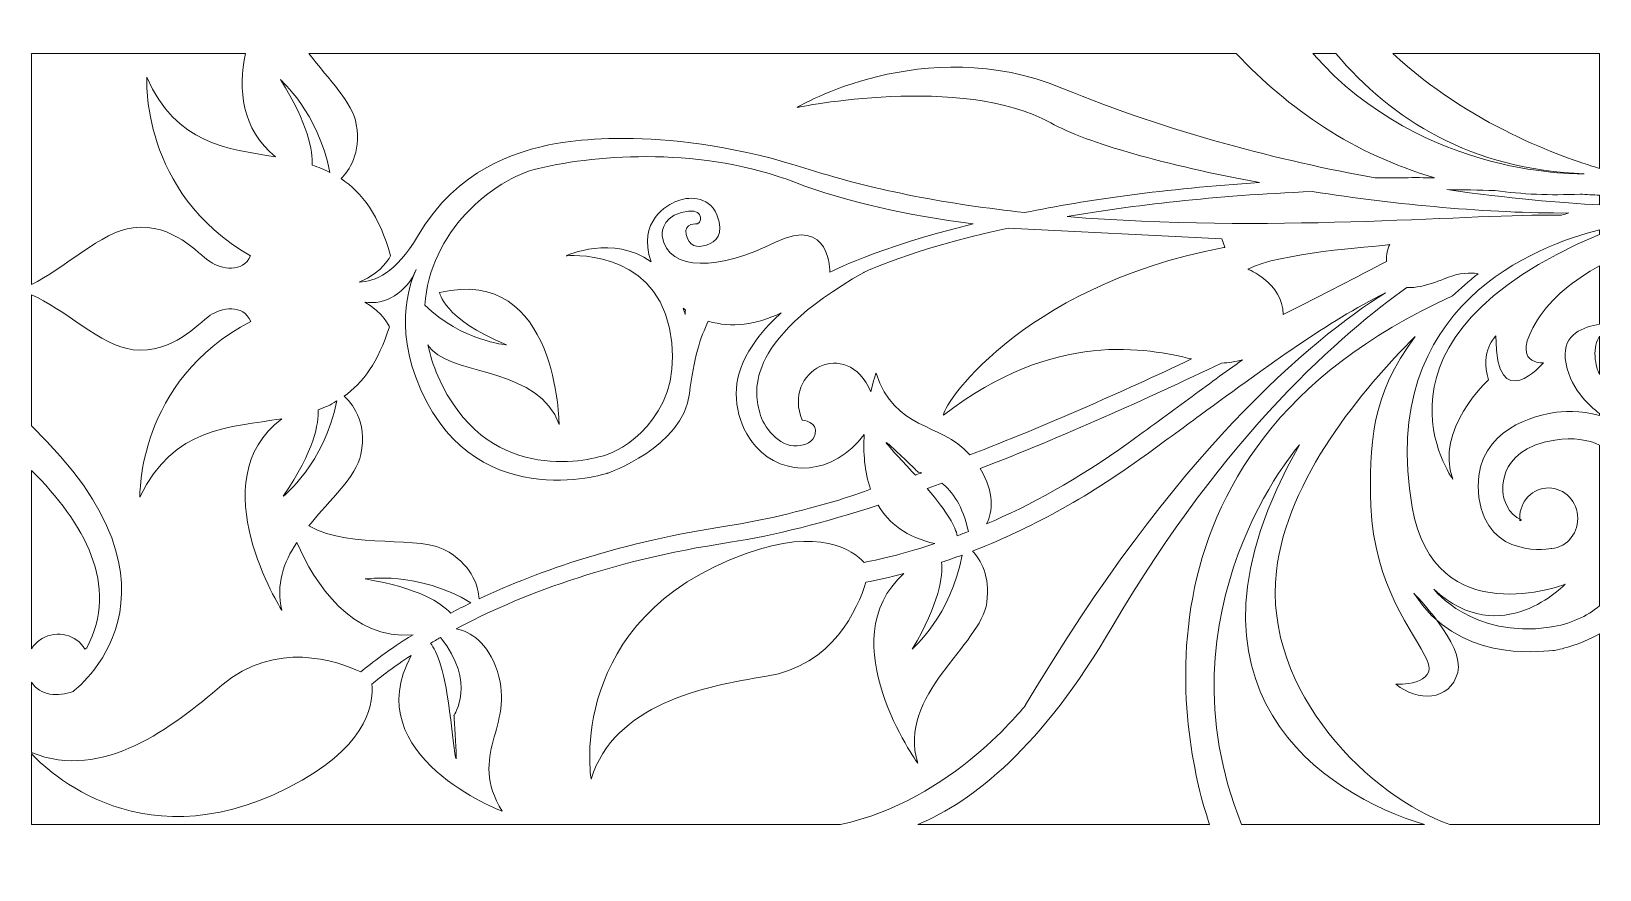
# Model space of a CAD drawing. Header units: millimetres. Extents: x -1200 to 1200, y -659 to 624.
import ezdxf

# ---------------------------------------------------------------- set-up
doc = ezdxf.new("R2010")
doc.units = ezdxf.units.MM
doc.header["$MEASUREMENT"] = 0
doc.layers.add('Layer 1', color=7, linetype='Continuous')

msp = doc.modelspace()

# ---------------------------------------------------------------- linework, layer by layer
at = {"layer": 'Layer 1', "color": 250, "lineweight": 20}
for points, knots in [([(-775.2002, 589.9713), (-775.2002, 589.9713), (643.8008, 589.9713), (643.8008, 589.9713), (723.247, 505.3896), (823.9463, 435.6455), (947.2962, 399.8487), (916.1887, 400.0582), (885.8826, 399.9393), (856.4714, 399.4764), (710.6196, 426.1556), (543.1616, 468.8127), (377.1385, 537.0065), (166.3493, 623.8729), (-28.1168, 507.5065), (-28.1168, 507.5065), (-28.1168, 507.5065), (224.5687, 559.397), (359.9307, 483.6979), (415.4734, 452.7911), (536.3999, 418.9077), (679.3738, 392.4656), (534.2297, 383.0438), (415.0463, 365.7802), (319.9107, 346.5981), (206.0267, 358.9596), (93.308, 379.5313), (-9.5472, 412.5591), (-223.2916, 481.4234), (-378.654, 457.6393), (-416.3554, 448.3061), (-453.9733, 438.5151), (-547.7625, 416.0229), (-609.2778, 309.78), (-641.9157, 254.4329), (-674.6462, 240.5841), (-698.1865, 240.0379), (-661.5835, 255.4359), (-650.3554, 280.2932), (-650.3554, 280.2932), (-650.3554, 280.2932), (-650.3554, 280.2932), (-650.3554, 280.2932), (-667.492, 342.4396), (-694.2886, 377.4093), (-726.1751, 398.4286), (-713.9615, 410.5104), (-695.4876, 436.859), (-702.771, 481.5241), (-708.1557, 514.5011), (-744.5503, 549.6275), (-775.2002, 589.9713)], [0, 0, 0, 0, 0.058823529, 0.058823529, 0.058823529, 0.117647059, 0.117647059, 0.117647059, 0.176470588, 0.176470588, 0.176470588, 0.235294118, 0.235294118, 0.235294118, 0.294117647, 0.294117647, 0.294117647, 0.352941176, 0.352941176, 0.352941176, 0.411764706, 0.411764706, 0.411764706, 0.470588235, 0.470588235, 0.470588235, 0.529411765, 0.529411765, 0.529411765, 0.588235294, 0.588235294, 0.588235294, 0.647058824, 0.647058824, 0.647058824, 0.705882353, 0.705882353, 0.705882353, 0.764705882, 0.764705882, 0.764705882, 0.823529412, 0.823529412, 0.823529412, 0.882352941, 0.882352941, 0.882352941, 0.941176471, 0.941176471, 0.941176471, 1, 1, 1, 1]), ([(-1200.051, 236.625), (-1200.051, 236.625), (-1200.051, 589.9713), (-1200.051, 589.9713), (-1200.051, 589.9713), (-872.4011, 589.9713), (-872.4011, 589.9713), (-883.6771, 535.0625), (-878.7114, 474.5438), (-826.2042, 431.6497), (-900.5635, 444.2472), (-978.1273, 450.6304), (-1023.3276, 553.7187), (-1023.3276, 553.7187), (-1033.9333, 377.5192), (-864.7801, 280.1651), (-876.1303, 253.6181), (-909.6306, 259.9768), (-926.1622, 271.0292), (-945.9551, 284.0448), (-982.1483, 330.1218), (-1044.3886, 323.3348), (-1092.1731, 318.4571), (-1151.3879, 258.6097), (-1200.051, 236.625)], [0, 0, 0, 0, 0.125, 0.125, 0.125, 0.25, 0.25, 0.25, 0.375, 0.375, 0.375, 0.5, 0.5, 0.5, 0.625, 0.625, 0.625, 0.75, 0.75, 0.75, 0.875, 0.875, 0.875, 1, 1, 1, 1]), ([(760.8883, 589.9713), (760.8883, 589.9713), (796.1317, 589.9713), (796.1317, 589.9713), (881.3317, 488.955), (1004.1029, 411.9925), (1176.2673, 406.0569), (1176.2673, 406.0569), (932.2188, 396.2293), (760.8883, 589.9713)], [0, 0, 0, 0, 0.333333333, 0.333333333, 0.333333333, 0.666666667, 0.666666667, 0.666666667, 1, 1, 1, 1]), ([(883.4592, 589.9713), (883.4592, 589.9713), (1199.949, 589.9713), (1199.949, 589.9713), (1199.949, 589.9713), (1199.949, 414.203), (1199.949, 414.203), (1141.7907, 431.1828), (1000.8924, 480.8527), (883.4592, 589.9713)], [0, 0, 0, 0, 0.333333333, 0.333333333, 0.333333333, 0.666666667, 0.666666667, 0.666666667, 1, 1, 1, 1]), ([(-770.5394, 419.0878), (-759.4791, 415.559), (-753.6175, 413.3689), (-743.2995, 407.8422), (-760.9761, 500.0735), (-818.9492, 549.9499), (-818.9492, 549.9499), (-775.7483, 481.9076), (-769.4635, 440.2607), (-770.5394, 419.0878)], [0, 0, 0, 0, 0.333333333, 0.333333333, 0.333333333, 0.666666667, 0.666666667, 0.666666667, 1, 1, 1, 1]), ([(241.2334, 329.0975), (91.1876, 292.4004), (21.9812, 255.1796), (21.9812, 255.1796), (21.9812, 255.1796), (23.5229, 343.1038), (-61.492, 301.0002), (-146.7246, 259.3574), (-224.7907, 253.8215), (-234.6357, 310.4066), (-234.6357, 310.4066), (-238.4045, 337.4287), (-205.3638, 346.5269), (-172.37, 355.6414), (-172.1462, 334.7716), (-180.4141, 329.1768), (-180.4141, 329.1768), (-202.2794, 331.5052), (-197.7713, 312.9091), (-193.9822, 294.6516), (-181.3069, 292.1288), (-166.8765, 296.7258), (-152.1317, 302.0317), (-138.6438, 312.0749), (-151.0883, 343.2045), (-164.2253, 374.6404), (-197.331, 370.1249), (-212.3666, 364.1251), (-226.2683, 358.0299), (-273.2147, 334.0138), (-251.6992, 271.0384), (-309.2422, 313.5082), (-381.5829, 280.3634), (-381.5829, 280.3634), (-381.5829, 280.3634), (-249.9398, 293.1736), (-223.6334, 169.3426), (-197.3971, 45.9217), (-285.0693, -12.3785), (-319.0517, -23.968), (-353.0219, -35.5666), (-506.2913, -68.4927), (-577.8449, 96.4307), (-584.8863, 112.5897), (-589.9466, 128.4057), (-593.3025, 143.8231), (-591.1507, 141.0928), (-588.7629, 138.3473), (-586.0954, 135.5987), (-547.7839, 96.1033), (-422.7184, 108.5197), (-392.4765, 22.3573), (-392.4765, 22.3573), (-394.3192, 266.8066), (-575.2822, 224.2757), (-575.2822, 224.2757), (-571.0049, 184.7843), (-473.1673, 144.1109), (-473.1673, 144.1109), (-541.3924, 149.6427), (-597.9693, 204.6114), (-590.5578, 316.1225), (-495.5788, 396.9068), (-423.8107, 414.1603), (-330.351, 436.1703), (-171.7873, 446.8646), (-30.7872, 392.4768), (46.2436, 362.7234), (140.1253, 342.465), (241.2334, 329.0975)], [0, 0, 0, 0, 0.043478261, 0.043478261, 0.043478261, 0.086956522, 0.086956522, 0.086956522, 0.130434783, 0.130434783, 0.130434783, 0.173913043, 0.173913043, 0.173913043, 0.217391304, 0.217391304, 0.217391304, 0.260869565, 0.260869565, 0.260869565, 0.304347826, 0.304347826, 0.304347826, 0.347826087, 0.347826087, 0.347826087, 0.391304348, 0.391304348, 0.391304348, 0.434782609, 0.434782609, 0.434782609, 0.47826087, 0.47826087, 0.47826087, 0.52173913, 0.52173913, 0.52173913, 0.565217391, 0.565217391, 0.565217391, 0.608695652, 0.608695652, 0.608695652, 0.652173913, 0.652173913, 0.652173913, 0.695652174, 0.695652174, 0.695652174, 0.739130435, 0.739130435, 0.739130435, 0.782608696, 0.782608696, 0.782608696, 0.826086957, 0.826086957, 0.826086957, 0.869565217, 0.869565217, 0.869565217, 0.913043478, 0.913043478, 0.913043478, 0.956521739, 0.956521739, 0.956521739, 1, 1, 1, 1]), ([(1152.6141, 345.8688), (1030.0036, 345.2655), (889.811, 358.4673), (760.1968, 378.6972), (608.8728, 372.4137), (484.448, 357.6443), (385.0789, 340.401), (689.9928, 315.2996), (991.3829, 343.1333), (1122.9202, 342.7143), (1122.9202, 342.7143), (1123.6005, 342.8689), (1123.6005, 342.8689), (1123.6005, 342.8689), (1123.6351, 342.7132), (1123.6351, 342.7132), (1130.053, 342.6879), (1136.0623, 342.5952), (1141.6422, 342.4233), (1145.2167, 343.6247), (1148.8768, 344.7722), (1152.6141, 345.8688)], [0, 0, 0, 0, 0.142857143, 0.142857143, 0.142857143, 0.285714286, 0.285714286, 0.285714286, 0.428571429, 0.428571429, 0.428571429, 0.571428571, 0.571428571, 0.571428571, 0.714285714, 0.714285714, 0.714285714, 0.857142857, 0.857142857, 0.857142857, 1, 1, 1, 1]), ([(1199.949, 372.9528), (1199.949, 372.9528), (1199.949, 358.1621), (1199.949, 358.1621), (1141.5792, 361.4488), (1060.7815, 368.1341), (965.9348, 381.6726), (990.0436, 381.4041), (1014.7137, 380.9107), (1039.8873, 380.2037), (1081.0463, 374.5498), (1124.3877, 372.5612), (1169.9113, 374.7086), (1179.8612, 374.1531), (1189.8639, 373.5733), (1199.949, 372.9528)], [0, 0, 0, 0, 0.2, 0.2, 0.2, 0.4, 0.4, 0.4, 0.6, 0.6, 0.6, 0.8, 0.8, 0.8, 1, 1, 1, 1]), ([(84.4504, 72.2611), (48.6111, 157.8427), (-51.7975, 103.9339), (-20.3025, 28.7658), (-20.3025, 28.7658), (4.0544, 26.475), (-0.4954, 7.5757), (-3.5828, -5.2507), (-15.4842, -9.4936), (-28.3415, -10.5017), (-56.3351, -12.6979), (-80.2069, 19.1071), (-85.3446, 40.0155), (-91.672, 66.0213), (-116.6056, 147.4272), (73.8242, 254.9334), (73.8242, 254.9334), (143.7883, 289.6091), (294.6649, 322.7194), (294.6649, 322.7194), (621.9761, 306.3245), (621.9761, 306.3245), (621.9761, 306.3245), (626.6134, 293.5886), (626.6134, 293.5886), (626.8361, 292.9742), (625.326, 293.3425), (624.6853, 293.2203), (307.5365, 232.3465), (190.2934, 43.9065), (195.8927, 36.1887), (366.4921, 169.1097), (509.0256, 137.8478), (575.4374, 122.4274), (468.5266, 71.901), (351.2175, 19.9037), (236.2819, -24.3769), (188.6328, 27.9266), (121.9758, 11.726), (92.6246, 100.8212), (92.6246, 100.8212), (88.7002, 89.8044), (84.4504, 72.2611)], [0, 0, 0, 0, 0.071428571, 0.071428571, 0.071428571, 0.142857143, 0.142857143, 0.142857143, 0.214285714, 0.214285714, 0.214285714, 0.285714286, 0.285714286, 0.285714286, 0.357142857, 0.357142857, 0.357142857, 0.428571429, 0.428571429, 0.428571429, 0.5, 0.5, 0.5, 0.571428571, 0.571428571, 0.571428571, 0.642857143, 0.642857143, 0.642857143, 0.714285714, 0.714285714, 0.714285714, 0.785714286, 0.785714286, 0.785714286, 0.857142857, 0.857142857, 0.857142857, 0.928571429, 0.928571429, 0.928571429, 1, 1, 1, 1]), ([(1199.949, 320.0644), (1199.949, 320.0644), (1199.949, 313.1267), (1199.949, 313.1267), (818.4751, 152.7972), (975.3527, -61.6609), (975.3527, -61.6609), (946.7073, 13.5744), (1029.7371, 90.5389), (1029.7371, 90.5389), (1016.2951, 134.5611), (1041.1005, 157.798), (1041.1005, 157.798), (1041.2795, 31.6854), (1114.1297, 116.737), (1114.1297, 116.737), (1114.1297, 116.737), (1060.7205, 111.5673), (1104.6904, 182.2169), (1126.0117, 216.1165), (1160.9419, 243.4325), (1199.949, 265.175), (1199.949, 265.175), (1199.949, 175.5335), (1199.949, 175.5335), (1176.0232, 171.9681), (1143.2673, 160.3492), (1147.3606, 123.2402), (1152.2449, 79.2729), (1184.4903, 50.2754), (1199.949, 38.7328), (1199.949, 38.7328), (1199.949, 35.8703), (1199.949, 35.8703), (1170.7646, 44.6979), (1142.7762, 42.7082), (1127.7212, 39.9657), (1089.1016, 33.3312), (1003.0717, 6.8544), (1015.3117, -89.6523), (1027.8762, -186.1052), (1126.5853, -167.7094), (1126.5853, -167.7094), (1151.0409, -165.2995), (1168.8629, -142.5652), (1166.2829, -116.8931), (1164.1127, -91.5535), (1142.0225, -72.7641), (1117.5853, -75.1505), (1093.1296, -77.535), (1075.6331, -99.7901), (1077.8246, -125.565), (1077.8246, -125.565), (1080.4249, -123.8367), (1080.4249, -123.8367), (1058.8392, -116.9816), (1052.6205, -87.4124), (1052.6205, -87.4124), (1052.6205, -87.4124), (1036.8558, -16.8706), (1131.5744, -1.6456), (1159.9524, 2.8699), (1182.3283, -0.9743), (1199.949, -9.6625), (1199.949, -9.6625), (1199.949, -255.4923), (1199.949, -255.4923), (1180.3666, -271.3481), (1155.2479, -283.4929), (1123.2558, -288.2119), (1004.9134, -305.6444), (946.2954, -230.0348), (946.2954, -230.0348), (1048.7418, -325.4684), (1146.9487, -222.4838), (1146.9487, -222.4838), (1146.9487, -222.4838), (946.9056, -299.2052), (913.0117, -104.1724), (859.2304, 205.59), (1105.9595, 296.8031), (1199.949, 320.0644)], [0, 0, 0, 0, 0.037037037, 0.037037037, 0.037037037, 0.074074074, 0.074074074, 0.074074074, 0.111111111, 0.111111111, 0.111111111, 0.148148148, 0.148148148, 0.148148148, 0.185185185, 0.185185185, 0.185185185, 0.222222222, 0.222222222, 0.222222222, 0.259259259, 0.259259259, 0.259259259, 0.296296296, 0.296296296, 0.296296296, 0.333333333, 0.333333333, 0.333333333, 0.37037037, 0.37037037, 0.37037037, 0.407407407, 0.407407407, 0.407407407, 0.444444444, 0.444444444, 0.444444444, 0.481481481, 0.481481481, 0.481481481, 0.518518519, 0.518518519, 0.518518519, 0.555555556, 0.555555556, 0.555555556, 0.592592593, 0.592592593, 0.592592593, 0.62962963, 0.62962963, 0.62962963, 0.666666667, 0.666666667, 0.666666667, 0.703703704, 0.703703704, 0.703703704, 0.740740741, 0.740740741, 0.740740741, 0.777777778, 0.777777778, 0.777777778, 0.814814815, 0.814814815, 0.814814815, 0.851851852, 0.851851852, 0.851851852, 0.888888889, 0.888888889, 0.888888889, 0.925925926, 0.925925926, 0.925925926, 0.962962963, 0.962962963, 0.962962963, 1, 1, 1, 1]), ([(873.788, 271.7585), (873.788, 271.7585), (873.7788, 272.4544), (873.7788, 272.4544), (873.551, 282.5719), (875.5584, 290.784), (878.648, 297.4042), (848.651, 293.727), (709.7612, 284.9278), (661.5435, 260.1071), (661.5435, 260.1071), (714.8602, 238.6646), (715.8253, 190.6661), (776.2635, 220.8364), (830.0246, 248.6651), (873.788, 271.7585)], [0, 0, 0, 0, 0.2, 0.2, 0.2, 0.4, 0.4, 0.4, 0.6, 0.6, 0.6, 0.8, 0.8, 0.8, 1, 1, 1, 1]), ([(-164.1001, 180.2556), (-129.1141, 169.6285), (-89.7835, 175.1734), (-52.6354, 192.7982), (-52.6354, 192.7982), (-96.2422, 157.2395), (-114.3399, 108.4475), (-129.3632, 67.9429), (-119.8079, 20.8029), (-91.2998, -11.5404), (-48.7364, -59.8267), (27.8001, -56.184), (74.4436, 6.946), (72.8612, -20.2825), (74.7375, -49.9148), (84.2084, -76.8127), (70.1206, -82.0627), (54.0507, -87.6219), (35.7181, -93.4629), (-24.9326, -111.399), (-82.4157, -125.1551), (-134.3981, -133.0336), (-296.9025, -157.6621), (-422.4948, -201.2783), (-514.8154, -244.8205), (-515.8883, -227.4724), (-523.6089, -197.0772), (-560.7998, -173.289), (-605.454, -144.3647), (-707.4195, -171.1375), (-775.5337, -133.171), (-742.6893, -92.2687), (-702.5392, -57.3844), (-695.6208, -23.6435), (-685.4625, 28.0151), (-710.8394, 56.1683), (-721.3965, 65.3631), (-693.0479, 85.6673), (-668.9208, 117.9597), (-652.1157, 171.6629), (-652.1157, 171.6629), (-660.9521, 192.8867), (-689.7398, 209.6172), (-659.6544, 203.9044), (-624.8127, 224.3805), (-611.2364, 259.2068), (-611.2364, 259.2068), (-647.57, 189.9276), (-611.8842, 94.3953), (-531.4486, -121.6283), (-318.8086, -52.5698), (-318.8086, -52.5698), (-318.8086, -52.5698), (-202.8083, -13.1455), (-193.0019, 69.5573), (-186.5991, 122.8048), (-176.089, 156.3046), (-164.1001, 180.2556)], [0, 0, 0, 0, 0.052631579, 0.052631579, 0.052631579, 0.105263158, 0.105263158, 0.105263158, 0.157894737, 0.157894737, 0.157894737, 0.210526316, 0.210526316, 0.210526316, 0.263157895, 0.263157895, 0.263157895, 0.315789474, 0.315789474, 0.315789474, 0.368421053, 0.368421053, 0.368421053, 0.421052632, 0.421052632, 0.421052632, 0.473684211, 0.473684211, 0.473684211, 0.526315789, 0.526315789, 0.526315789, 0.578947368, 0.578947368, 0.578947368, 0.631578947, 0.631578947, 0.631578947, 0.684210526, 0.684210526, 0.684210526, 0.736842105, 0.736842105, 0.736842105, 0.789473684, 0.789473684, 0.789473684, 0.842105263, 0.842105263, 0.842105263, 0.894736842, 0.894736842, 0.894736842, 0.947368421, 0.947368421, 0.947368421, 1, 1, 1, 1]), ([(602.9276, -590.0287), (602.9276, -590.0287), (156.5622, -590.0287), (156.5622, -590.0287), (241.5741, -554.7517), (346.5201, -471.345), (453.9771, -287.5324), (627.6406, 9.2083), (809.1731, 164.2117), (905.0815, 231.8267), (931.5762, 229.8381), (966.973, 248.0934), (979.2944, 251.0547), (999.9629, 256.0981), (1013.8168, 252.7901), (1013.8168, 252.7901), (999.6589, 241.2962), (986.7172, 230.0242), (974.8442, 218.9332), (440.3297, -22.2885), (572.8279, -500.9986), (602.9276, -590.0287)], [0, 0, 0, 0, 0.142857143, 0.142857143, 0.142857143, 0.285714286, 0.285714286, 0.285714286, 0.428571429, 0.428571429, 0.428571429, 0.571428571, 0.571428571, 0.571428571, 0.714285714, 0.714285714, 0.714285714, 0.857142857, 0.857142857, 0.857142857, 1, 1, 1, 1]), ([(-1200.051, -590.0287), (-1200.051, -590.0287), (-1200.051, -481.4848), (-1200.051, -481.4848), (-1180.13, -503.3311), (-1025.5811, -659.2002), (-785.5049, -522.1135), (-681.7822, -463.203), (-676.2469, -400.4747), (-678.8219, -375.2299), (-665.4998, -364.1389), (-645.6072, -348.8049), (-618.7141, -331.2046), (-702.411, -485.5518), (-479.4072, -569.9138), (-479.4072, -569.9138), (-533.6137, -481.844), (-459.6266, -441.4483), (-486.7903, -356.0233), (-501.4303, -310.4031), (-528.1689, -295.0356), (-549.9744, -290.637), (-457.5093, -241.2998), (-319.8621, -186.8478), (-130.6252, -158.1676), (-62.696, -147.8722), (14.3744, -127.7552), (95.6083, -101.4076), (111.8795, -128.688), (139.0636, -150.6146), (182.7599, -160.2123), (140.526, -174.2777), (103.8547, -183.2223), (74.6104, -188.9006), (57.0863, -170.5861), (5.7212, -134.6541), (-106.0608, -175.1516), (-384.7049, -275.771), (-343.4137, -520.5012), (-343.4137, -520.5012), (-307.0435, -406.0034), (-173.4123, -379.1248), (-75.0907, -363.2498), (26.5971, -346.6412), (64.747, -260.0262), (77.0998, -219.25), (94.1459, -215.9979), (113.649, -211.6838), (135.2673, -205.9587), (20.6368, -308.3472), (156.3466, -496.1789), (156.3466, -496.1789), (124.092, -392.0744), (253.2243, -315.416), (262.1083, -250.3308), (267.6263, -209.7357), (252.4484, -184.7014), (240.2388, -171.6054), (315.6914, -142.2387), (403.6575, -97.9133), (496.2984, -30.987), (531.9883, -5.2029), (561.3029, 16.2945), (588.8134, 36.4695), (698.7741, 117.1093), (780.8307, 177.2741), (872.4385, 223.8607), (755.5128, 150.2653), (549.9751, -21.8399), (321.489, -407.1417), (321.489, -407.1417), (209.3825, -553.9288), (38.0551, -590.0287), (38.0551, -590.0287), (-1200.051, -590.0287), (-1200.051, -590.0287)], [0, 0, 0, 0, 0.04, 0.04, 0.04, 0.08, 0.08, 0.08, 0.12, 0.12, 0.12, 0.16, 0.16, 0.16, 0.2, 0.2, 0.2, 0.24, 0.24, 0.24, 0.28, 0.28, 0.28, 0.32, 0.32, 0.32, 0.36, 0.36, 0.36, 0.4, 0.4, 0.4, 0.44, 0.44, 0.44, 0.48, 0.48, 0.48, 0.52, 0.52, 0.52, 0.56, 0.56, 0.56, 0.6, 0.6, 0.6, 0.64, 0.64, 0.64, 0.68, 0.68, 0.68, 0.72, 0.72, 0.72, 0.76, 0.76, 0.76, 0.8, 0.8, 0.8, 0.84, 0.84, 0.84, 0.88, 0.88, 0.88, 0.92, 0.92, 0.92, 0.96, 0.96, 0.96, 1, 1, 1, 1]), ([(-1200.051, -479.8817), (-1200.051, -479.8817), (-1200.051, -372.4508), (-1200.051, -372.4508), (-1186.5835, -392.8211), (-1159.3049, -395.2136), (-1136.2629, -386.4826), (-1136.2629, -386.4826), (-932.3168, -235.4496), (-1200.051, 19.8487), (-1200.051, 19.8487), (-1200.051, 220.6767), (-1200.051, 220.6767), (-1151.0473, 200.812), (-1093.2652, 141.9269), (-1044.3317, 136.622), (-982.1798, 130.1392), (-946.1819, 176.1073), (-926.1937, 189.3172), (-909.6113, 200.6422), (-875.9544, 207.2085), (-864.3429, 179.8335), (-1038.9164, 88.656), (-1033.9333, -88.8375), (-1033.9333, -88.8375), (-982.3191, 18.7043), (-896.5313, 17.6983), (-816.9642, 30.9153), (-942.7212, -63.3271), (-816.7822, -262.3262), (-816.7822, -262.3262), (-826.2448, -223.0454), (-813.8941, -188.9423), (-793.9263, -158.305), (-766.0537, -221.5754), (-710.3188, -308.101), (-615.9866, -299.5888), (-652.8245, -322.4797), (-679.2124, -342.6354), (-695.8395, -356.481), (-731.7856, -339.7688), (-826.7584, -306.9729), (-908.5903, -377.0466), (-983.9299, -441.0017), (-1090.1828, -524.6729), (-1200.051, -479.8817)], [0, 0, 0, 0, 0.066666667, 0.066666667, 0.066666667, 0.133333333, 0.133333333, 0.133333333, 0.2, 0.2, 0.2, 0.266666667, 0.266666667, 0.266666667, 0.333333333, 0.333333333, 0.333333333, 0.4, 0.4, 0.4, 0.466666667, 0.466666667, 0.466666667, 0.533333333, 0.533333333, 0.533333333, 0.6, 0.6, 0.6, 0.666666667, 0.666666667, 0.666666667, 0.733333333, 0.733333333, 0.733333333, 0.8, 0.8, 0.8, 0.866666667, 0.866666667, 0.866666667, 0.933333333, 0.933333333, 0.933333333, 1, 1, 1, 1]), ([(-202.7198, 200.3665), (-201.5564, 199.4581), (-200.387, 198.57), (-199.2052, 197.7135), (-199.3619, 193.1908), (-199.2724, 190.3873), (-199.2724, 190.3873), (-200.3727, 193.8358), (-201.5331, 197.1357), (-202.7198, 200.3665)], [0, 0, 0, 0, 0.333333333, 0.333333333, 0.333333333, 0.666666667, 0.666666667, 0.666666667, 1, 1, 1, 1]), ([(1199.949, -298.306), (1199.949, -298.306), (1199.949, -590.0287), (1199.949, -590.0287), (1199.949, -590.0287), (970.5822, -590.0287), (970.5822, -590.0287), (852.554, -549.4499), (684.0314, -388.6259), (705.2724, -202.1512), (721.6433, -61.0953), (837.2378, 76.4735), (917.828, 156.8377), (849.6894, 67.7914), (846.8633, -12.228), (850.0401, -102.3913), (853.9626, -224.0585), (916.7368, -297.6519), (935.6745, -337.777), (954.5887, -377.8788), (888.186, -375.4882), (888.186, -375.4882), (920.8992, -402.3231), (970.5995, -401.9467), (982.7958, -357.3996), (994.2669, -315.4781), (915.4656, -236.0874), (915.4656, -236.0874), (982.7063, -340.8216), (1102.7561, -325.9943), (1128.0985, -323.8245), (1138.0036, -322.8267), (1167.852, -315.888), (1199.949, -298.306)], [0, 0, 0, 0, 0.090909091, 0.090909091, 0.090909091, 0.181818182, 0.181818182, 0.181818182, 0.272727273, 0.272727273, 0.272727273, 0.363636364, 0.363636364, 0.363636364, 0.454545455, 0.454545455, 0.454545455, 0.545454545, 0.545454545, 0.545454545, 0.636363636, 0.636363636, 0.636363636, 0.727272727, 0.727272727, 0.727272727, 0.818181818, 0.818181818, 0.818181818, 0.909090909, 0.909090909, 0.909090909, 1, 1, 1, 1]), ([(1199.949, 157.151), (1199.949, 157.151), (1199.949, 98.5599), (1199.949, 98.5599), (1196.3195, 104.9522), (1193.9256, 113.3037), (1192.9046, 126.1261), (1191.8958, 139.4062), (1195.1836, 149.5492), (1199.949, 157.151)], [0, 0, 0, 0, 0.333333333, 0.333333333, 0.333333333, 0.666666667, 0.666666667, 0.666666667, 1, 1, 1, 1]), ([(261.8774, -130.0419), (327.3599, -101.8938), (401.1528, -62.2204), (478.5426, -6.3107), (509.0937, 15.7604), (540.9405, 39.1163), (570.8175, 61.0256), (600.0518, 82.4651), (627.3354, 102.4711), (653.3774, 121.1905), (642.7066, 118.2486), (631.7012, 116.6301), (621.2704, 116.2111), (506.825, 61.3481), (378.1839, 3.4864), (251.9073, -45.4562), (274.3341, -82.5062), (271.0209, -110.8293), (261.8774, -130.0419)], [0, 0, 0, 0, 0.166666667, 0.166666667, 0.166666667, 0.333333333, 0.333333333, 0.333333333, 0.5, 0.5, 0.5, 0.666666667, 0.666666667, 0.666666667, 0.833333333, 0.833333333, 0.833333333, 1, 1, 1, 1]), ([(-761.3666, 44.5728), (-760.2093, 24.7243), (-766.2347, -17.3386), (-814.614, -87.6637), (-814.614, -87.6637), (-751.6405, -38.4382), (-732.7384, 58.2811), (-743.6534, 51.195), (-749.4703, 48.9134), (-761.3666, 44.5728)], [0, 0, 0, 0, 0.333333333, 0.333333333, 0.333333333, 0.666666667, 0.666666667, 0.666666667, 1, 1, 1, 1]), ([(152.7304, -55.2878), (151.1581, -53.5758), (149.5575, -51.8434), (147.9111, -50.0775), (53.1181, 51.2835), (156.7016, -50.5628), (156.7016, -50.5628), (156.7016, -50.5628), (158.9591, -50.7744), (162.7158, -51.7376), (159.3822, -52.9299), (156.0548, -54.1119), (152.7304, -55.2878)], [0, 0, 0, 0, 0.25, 0.25, 0.25, 0.5, 0.5, 0.5, 0.75, 0.75, 0.75, 1, 1, 1, 1]), ([(931.8883, -590.0287), (931.8883, -590.0287), (651.7331, -590.0287), (651.7331, -590.0287), (520.4256, -260.6203), (740.5636, -9.0013), (740.5636, -9.0013), (526.1652, -384.5295), (780.7311, -544.9984), (931.8883, -590.0287)], [0, 0, 0, 0, 0.333333333, 0.333333333, 0.333333333, 0.666666667, 0.666666667, 0.666666667, 1, 1, 1, 1]), ([(-1200.051, -321.0821), (-1200.051, -321.0821), (-1200.051, -48.0827), (-1200.051, -48.0827), (-1119.3236, -127.9444), (-1064.4428, -224.4705), (-1115.392, -319.8492), (-1115.392, -319.8492), (-1118.3228, -321.493), (-1118.3228, -321.493), (-1131.2005, -299.4188), (-1160.4195, -292.1385), (-1183.6577, -305.565), (-1190.5273, -309.5048), (-1196.0401, -314.885), (-1200.051, -321.0821)], [0, 0, 0, 0, 0.2, 0.2, 0.2, 0.4, 0.4, 0.4, 0.6, 0.6, 0.6, 0.8, 0.8, 0.8, 1, 1, 1, 1]), ([(216.9934, -148.0899), (222.548, -146.0075), (228.1737, -143.848), (233.8799, -141.5917), (225.9008, -102.6852), (209.2067, -80.3436), (193.3768, -67.5426), (185.8473, -70.3034), (178.3351, -73.0275), (170.8453, -75.707), (203.0013, -113.3846), (214.1164, -135.3926), (216.9934, -148.0899)], [0, 0, 0, 0, 0.25, 0.25, 0.25, 0.5, 0.5, 0.5, 0.75, 0.75, 0.75, 1, 1, 1, 1]), ([(224.1679, -177.7058), (213.4646, -181.6721), (203.0297, -185.3403), (192.909, -188.7154), (194.7904, -209.3319), (190.1419, -251.2473), (147.7788, -321.7687), (147.7788, -321.7687), (208.3941, -269.2149), (224.1679, -177.7058)], [0, 0, 0, 0, 0.333333333, 0.333333333, 0.333333333, 0.666666667, 0.666666667, 0.666666667, 1, 1, 1, 1]), ([(-558.2076, -266.4816), (-548.4164, -261.3069), (-538.1473, -256.0833), (-527.396, -250.8476), (-608.2842, -201.846), (-689.334, -214.2788), (-689.334, -214.2788), (-607.4279, -227.6127), (-572.51, -251.6268), (-558.2076, -266.4816)], [0, 0, 0, 0, 0.333333333, 0.333333333, 0.333333333, 0.666666667, 0.666666667, 0.666666667, 1, 1, 1, 1]), ([(-573.7934, -303.7717), (-579.0866, -306.7908), (-584.213, -309.7826), (-589.1554, -312.7325), (-579.5981, -324.3434), (-567.0184, -354.294), (-558.2737, -430.1019), (-542.6229, -568.34), (-553.3039, -423.1359), (-553.3039, -423.1359), (-553.3039, -423.1359), (-518.209, -373.3429), (-573.7934, -303.7717)], [0, 0, 0, 0, 0.25, 0.25, 0.25, 0.5, 0.5, 0.5, 0.75, 0.75, 0.75, 1, 1, 1, 1])]:
    msp.add_open_spline(points, degree=3, knots=knots, dxfattribs=at)

doc.saveas('drawing.dxf')
